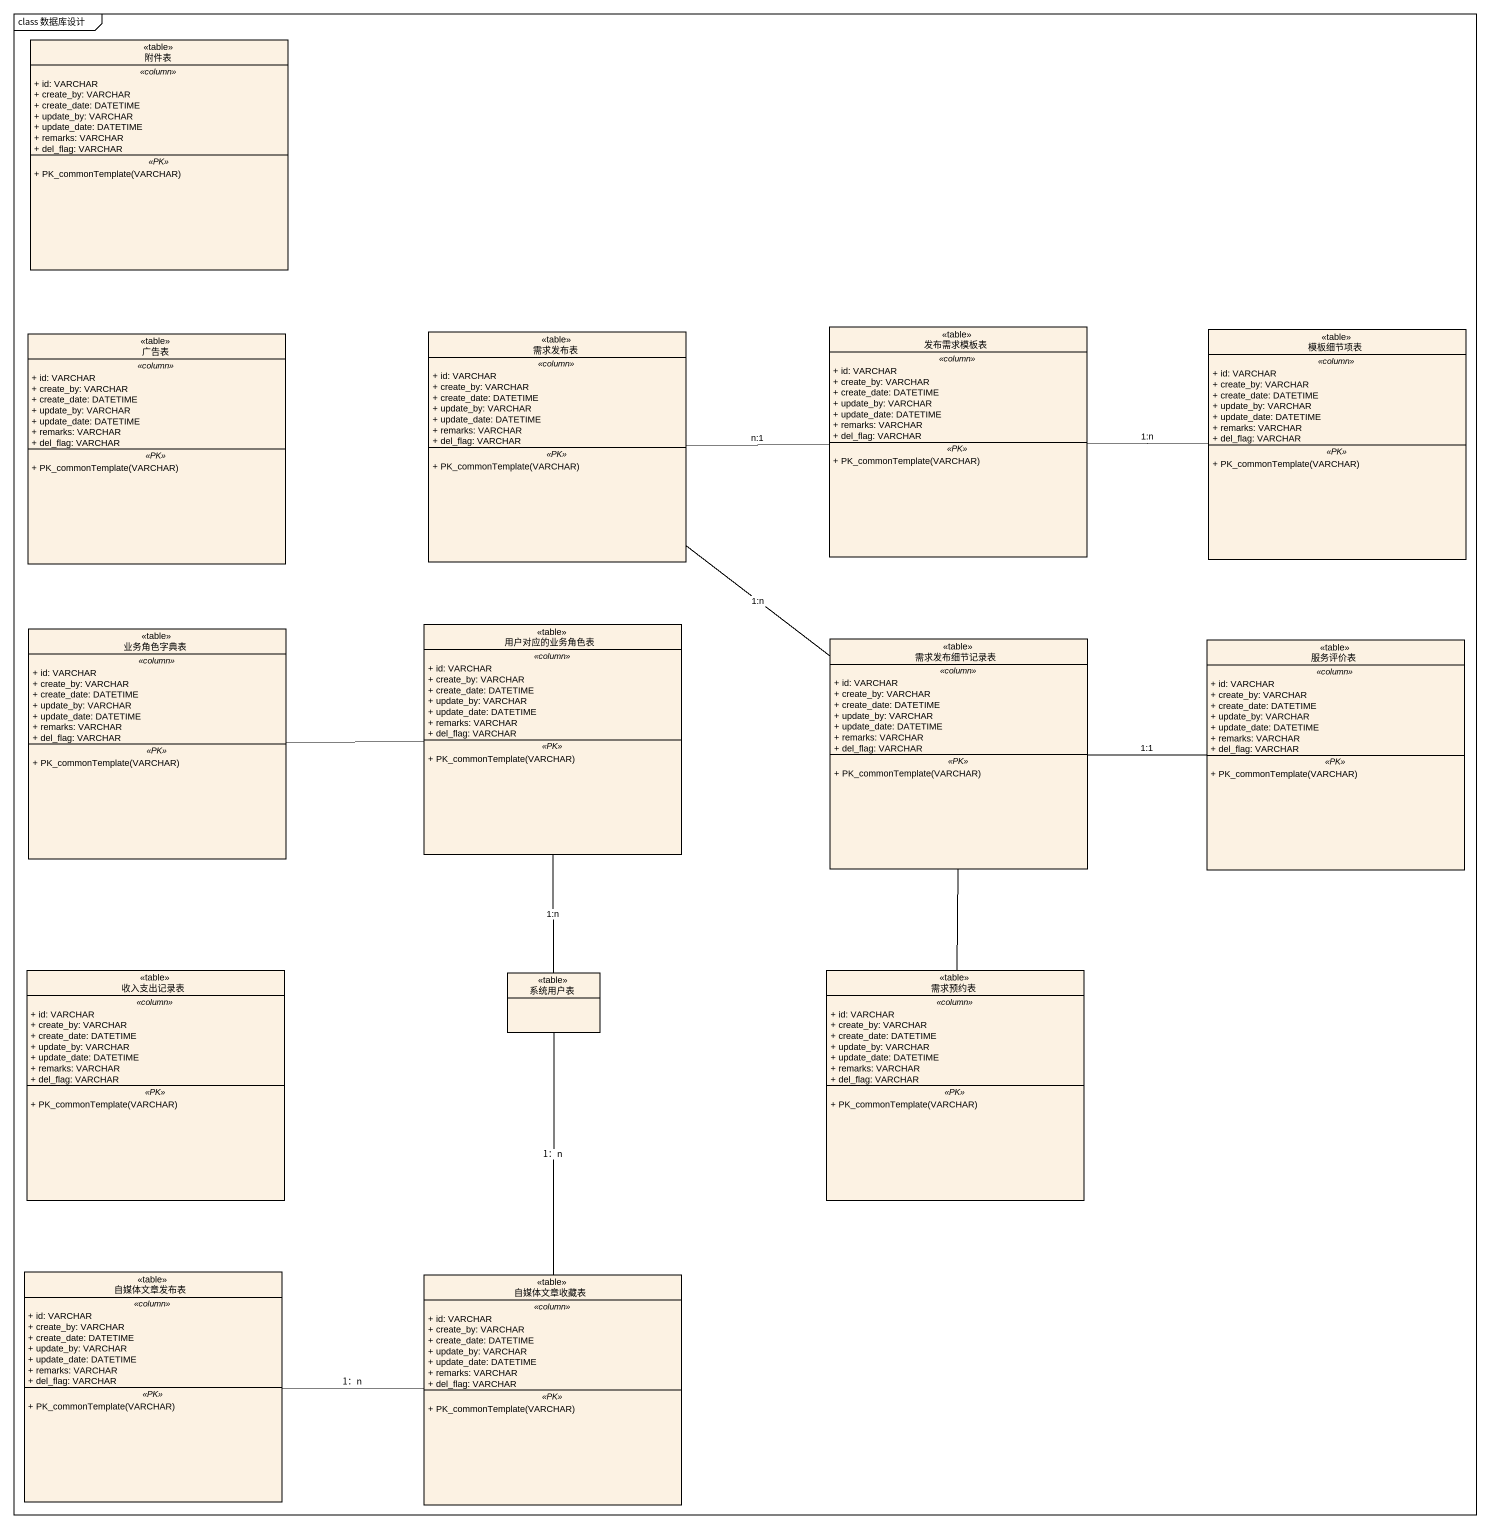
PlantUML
@startuml
mainframe class 数据库设计
hide circle
hide empty members
skinparam classAttributeIconSize 0
class 附件表 <<table>> {
  .. <<column>> ..
  + id: VARCHAR
  + create_by: VARCHAR
  + create_date: DATETIME
  + update_by: VARCHAR
  + update_date: DATETIME
  + remarks: VARCHAR
  + del_flag: VARCHAR
  .. <<PK>> ..
  + PK_commonTemplate(VARCHAR)
}
class 发布需求模板表 <<table>> {
  .. <<column>> ..
  + id: VARCHAR
  + create_by: VARCHAR
  + create_date: DATETIME
  + update_by: VARCHAR
  + update_date: DATETIME
  + remarks: VARCHAR
  + del_flag: VARCHAR
  .. <<PK>> ..
  + PK_commonTemplate(VARCHAR)
}
class 模板细节项表 <<table>> {
  .. <<column>> ..
  + id: VARCHAR
  + create_by: VARCHAR
  + create_date: DATETIME
  + update_by: VARCHAR
  + update_date: DATETIME
  + remarks: VARCHAR
  + del_flag: VARCHAR
  .. <<PK>> ..
  + PK_commonTemplate(VARCHAR)
}
class 广告表 <<table>> {
  .. <<column>> ..
  + id: VARCHAR
  + create_by: VARCHAR
  + create_date: DATETIME
  + update_by: VARCHAR
  + update_date: DATETIME
  + remarks: VARCHAR
  + del_flag: VARCHAR
  .. <<PK>> ..
  + PK_commonTemplate(VARCHAR)
}
class 需求发布表 <<table>> {
  .. <<column>> ..
  + id: VARCHAR
  + create_by: VARCHAR
  + create_date: DATETIME
  + update_by: VARCHAR
  + update_date: DATETIME
  + remarks: VARCHAR
  + del_flag: VARCHAR
  .. <<PK>> ..
  + PK_commonTemplate(VARCHAR)
}
class 业务角色字典表 <<table>> {
  .. <<column>> ..
  + id: VARCHAR
  + create_by: VARCHAR
  + create_date: DATETIME
  + update_by: VARCHAR
  + update_date: DATETIME
  + remarks: VARCHAR
  + del_flag: VARCHAR
  .. <<PK>> ..
  + PK_commonTemplate(VARCHAR)
}
class 用户对应的业务角色表 <<table>> {
  .. <<column>> ..
  + id: VARCHAR
  + create_by: VARCHAR
  + create_date: DATETIME
  + update_by: VARCHAR
  + update_date: DATETIME
  + remarks: VARCHAR
  + del_flag: VARCHAR
  .. <<PK>> ..
  + PK_commonTemplate(VARCHAR)
}
class 需求发布细节记录表 <<table>> {
  .. <<column>> ..
  + id: VARCHAR
  + create_by: VARCHAR
  + create_date: DATETIME
  + update_by: VARCHAR
  + update_date: DATETIME
  + remarks: VARCHAR
  + del_flag: VARCHAR
  .. <<PK>> ..
  + PK_commonTemplate(VARCHAR)
}
class 服务评价表 <<table>> {
  .. <<column>> ..
  + id: VARCHAR
  + create_by: VARCHAR
  + create_date: DATETIME
  + update_by: VARCHAR
  + update_date: DATETIME
  + remarks: VARCHAR
  + del_flag: VARCHAR
  .. <<PK>> ..
  + PK_commonTemplate(VARCHAR)
}
class 收入支出记录表 <<table>> {
  .. <<column>> ..
  + id: VARCHAR
  + create_by: VARCHAR
  + create_date: DATETIME
  + update_by: VARCHAR
  + update_date: DATETIME
  + remarks: VARCHAR
  + del_flag: VARCHAR
  .. <<PK>> ..
  + PK_commonTemplate(VARCHAR)
}
class 系统用户表 <<table>>
class 需求预约表 <<table>> {
  .. <<column>> ..
  + id: VARCHAR
  + create_by: VARCHAR
  + create_date: DATETIME
  + update_by: VARCHAR
  + update_date: DATETIME
  + remarks: VARCHAR
  + del_flag: VARCHAR
  .. <<PK>> ..
  + PK_commonTemplate(VARCHAR)
}
class 自媒体文章发布表 <<table>> {
  .. <<column>> ..
  + id: VARCHAR
  + create_by: VARCHAR
  + create_date: DATETIME
  + update_by: VARCHAR
  + update_date: DATETIME
  + remarks: VARCHAR
  + del_flag: VARCHAR
  .. <<PK>> ..
  + PK_commonTemplate(VARCHAR)
}
class 自媒体文章收藏表 <<table>> {
  .. <<column>> ..
  + id: VARCHAR
  + create_by: VARCHAR
  + create_date: DATETIME
  + update_by: VARCHAR
  + update_date: DATETIME
  + remarks: VARCHAR
  + del_flag: VARCHAR
  .. <<PK>> ..
  + PK_commonTemplate(VARCHAR)
}
发布需求模板表 -right- 模板细节项表 : 1:n
需求发布表 -right- 发布需求模板表 : n:1
需求发布表 -- 需求发布细节记录表 : 1:n
业务角色字典表 -right- 用户对应的业务角色表
需求发布细节记录表 -right- 服务评价表 : 1:1
需求发布细节记录表 -- 需求预约表
系统用户表 -up- 用户对应的业务角色表 : 1:n
系统用户表 -- 自媒体文章收藏表 : 1：n
自媒体文章发布表 -right- 自媒体文章收藏表 : 1：n
@enduml
